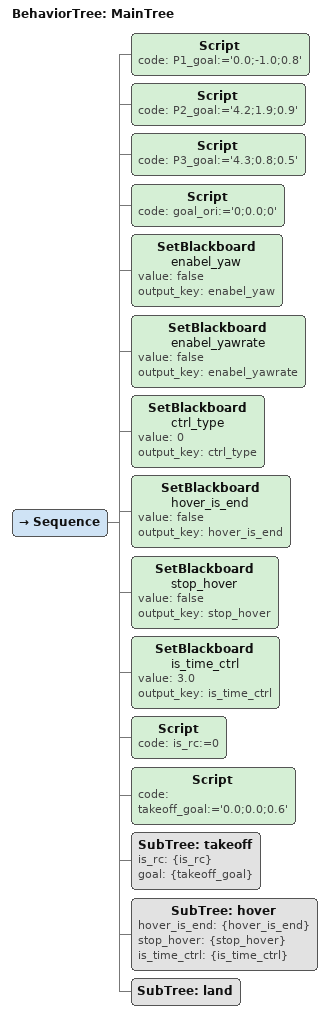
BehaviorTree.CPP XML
<?xml version="1.0" encoding="UTF-8"?>
    <root BTCPP_format="4" main_tree_to_execute="MainTree">
    <include path="takeoff.xml"/>
    <include path="land.xml" />
    <include path="hover.xml" />
    <BehaviorTree ID="MainTree">
    <Sequence>
        <Script code=" P1_goal:='0.0;-1.0;0.8' "/>  <!--P1点位置 -->
        <Script code=" P2_goal:='4.2;1.9;0.9' "/>  <!--P2点位置 -->
        <Script code=" P3_goal:='4.3;0.8;0.5' "/>  <!--P3点位置 -->
        <Script code=" goal_ori:='0;0.0;0' "/>  <!--P2目标点，飞机朝向 -->
        <SetBlackboard name="enabel_yaw" value="false" output_key="enabel_yaw" />
        <SetBlackboard name="enabel_yawrate" value="false" output_key="enabel_yawrate" />
        <SetBlackboard name="ctrl_type" value="0" output_key="ctrl_type" />
        <SetBlackboard name="hover_is_end" value="false" output_key="hover_is_end" />
        <SetBlackboard name="stop_hover" value="false" output_key="stop_hover" />
        <SetBlackboard name="is_time_ctrl" value="3.0" output_key="is_time_ctrl" />

        <Script code=" is_rc:=0 " />
        <Script code=" takeoff_goal:='0.0;0.0;0.6' "/>
        <SubTree ID="takeoff" is_rc="{is_rc}" goal="{takeoff_goal}"/>
        <SubTree ID="hover" hover_is_end="{hover_is_end}" stop_hover="{stop_hover}" is_time_ctrl="{is_time_ctrl}" />
        <SubTree ID="land" />

    </Sequence>
    </BehaviorTree>

</root>
